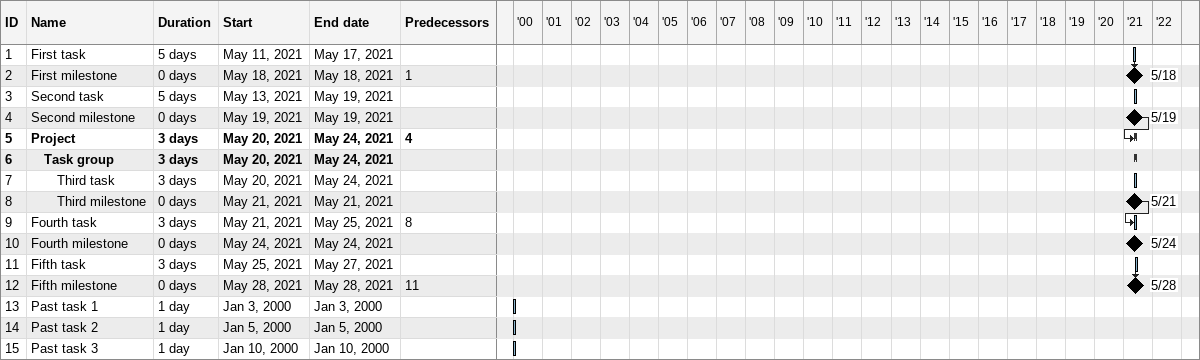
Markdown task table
| ID | Level | Task | Duration | Start | Finish | Predecessors |
|---|---|---|---|---|---|---|
| 1 | 1 | First task | 5d | 2021-05-11 | 2021-05-17 |  |
| 2 | 1 | First milestone | 0d | 2021-05-18 | 2021-05-18 | 1 |
| 3 | 1 | Second task | 5d | 2021-05-13 | 2021-05-19 |  |
| 4 | 1 | Second milestone | 0d | 2021-05-19 | 2021-05-19 |  |
| 5 | 1 | **Project** | 3d | 2021-05-20 | 2021-05-24 | 4 |
| 6 | 2 | **Task group** | 3d | 2021-05-20 | 2021-05-24 |  |
| 7 | 3 | Third task | 3d | 2021-05-20 | 2021-05-24 |  |
| 8 | 3 | Third milestone | 0d | 2021-05-21 | 2021-05-21 |  |
| 9 | 1 | Fourth task | 3d | 2021-05-21 | 2021-05-25 | 8 |
| 10 | 1 | Fourth milestone | 0d | 2021-05-24 | 2021-05-24 |  |
| 11 | 1 | Fifth task | 3d | 2021-05-25 | 2021-05-27 |  |
| 12 | 1 | Fifth milestone | 0d | 2021-05-28 | 2021-05-28 | 11 |
| 13 | 1 | Past task 1 | 1d | 2000-01-03 | 2000-01-03 |  |
| 14 | 1 | Past task 2 | 1d | 2000-01-05 | 2000-01-05 |  |
| 15 | 1 | Past task 3 | 1d | 2000-01-10 | 2000-01-10 |  |
